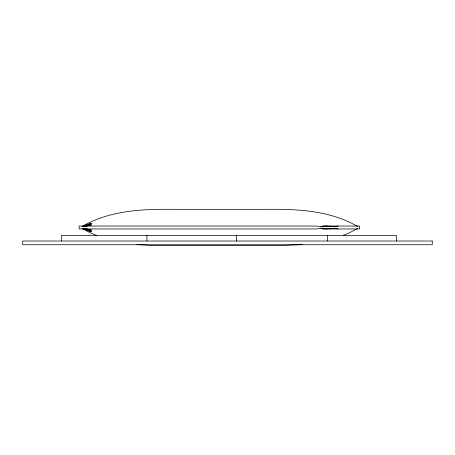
<?xml version="1.0" encoding="UTF-8"?>
<svg xmlns="http://www.w3.org/2000/svg" width="455" height="455" viewBox="0 0 455 455"><rect width="100%" height="100%" fill="white"/><g stroke="black" fill="none" stroke-linecap="round" stroke-linejoin="round"><path stroke-width="0.68" d="M82.048 226.465C109.547 210.455 142.21 208.97 173.23 209.328L266.431 209.328C297.456 208.97 330.114 210.455 357.619 226.465M357.619 228.535L347.984 233.5L343.451 235.252M83.072 226.3L91.461 223.206L82.992 226.3M83.521 226.397L91.347 224.139L83.447 226.397M85.096 226.345L91.239 225.054L85.034 226.345M325.109 226.317L326.684 226.044M323.852 226.516L320.889 226.772M329.602 228.956L330.927 228.751M338.241 226.044L333.629 226.772L334.004 226.772M323.852 228.484L322.174 228.228L316.413 228.956L79.142 228.956L79.142 226.044L316.413 226.044L322.174 226.772M302.751 244.562L278.085 245.637L173.23 245.672L149.934 245.387L136.909 244.562M325.109 228.683L326.565 228.928L332.582 228.37L322.589 228.956L359.632 228.956L359.632 226.044L322.589 226.044L332.582 226.63L326.565 226.072M320.889 228.228L322.174 228.228M334.004 228.228L333.629 228.228L338.241 228.956M329.602 226.044L330.927 226.249M85.034 228.655L91.239 229.946L85.096 228.655M83.447 228.603L91.347 230.861L83.521 228.603M82.992 228.7L91.461 231.794L83.072 228.7M96.858 235.502L91.682 233.5L82.048 228.535M396.459 241.025L396.459 235.44L61.414 235.44L61.414 241.025M327.589 235.44L327.589 241.025M236.384 235.44L236.384 241.025M146.908 235.44L146.908 241.025M323.596 226.732L323.596 226.732M323.721 228.268L323.329 228.228L323.721 228.268M432.25 241.025L22.75 241.025L22.75 244.744L432.25 244.744L432.25 241.025"/></g></svg>
